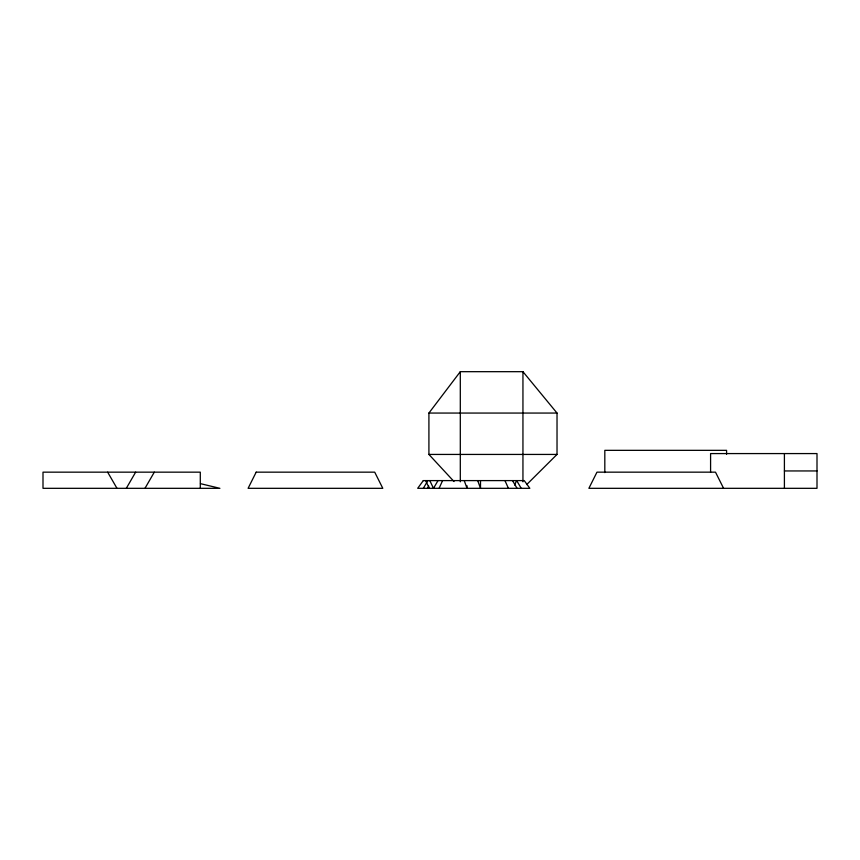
<?xml version="1.0" encoding="UTF-8"?>
<svg xmlns="http://www.w3.org/2000/svg" width="860" height="860" viewBox="0 0 860 860"><rect width="100%" height="100%" fill="white"/><g stroke="black" fill="none" stroke-linecap="round" stroke-linejoin="round"><path stroke-width="1.29" d="M439.105 488.319L442.577 480.6M514.581 485.018L516.677 480.6L521.214 488.319M126.302 488.319L135.643 472.161M144.975 488.319L154.305 472.161M423.324 488.319L427.861 480.6M427.485 488.319L428.774 486.115M438.019 480.6L433.483 488.319L429.806 480.6M454.026 481.546L428.914 454.435L428.914 413.058L460.304 371.681L522.944 371.681L557.022 413.058L557.022 454.435L526.729 484.556M428.914 413.058L557.022 413.058M428.914 454.435L557.022 454.435M784.406 470.947L817 470.947M200.477 483.664L219.902 488.319L43 488.319L43 472.161L200.294 472.161L200.294 488.319M512.517 480.6L517.053 488.319M107.65 472.161L116.981 488.319M723.582 488.319L715.499 472.161L596.969 472.161L588.885 488.319L817 488.319L817 453.575L710.586 453.575L710.586 472.28M425.646 480.6L429.312 488.319M504.96 480.6L508.421 488.319M477.698 480.6L480.503 488.319L480.503 480.6M464.228 480.6L467.034 488.319L467.034 485.75M784.406 453.575L784.406 488.319M726.582 454.273L726.582 450.339L604.817 450.339L604.817 472.602M522.944 371.681L522.944 481.804M460.304 371.681L460.304 481.804M256.183 472.161L248.099 488.319L382.797 488.319L374.713 472.161L256.183 472.161M423.303 480.6L417.691 488.319L529.846 488.319L524.235 480.6L423.303 480.6"/></g></svg>
